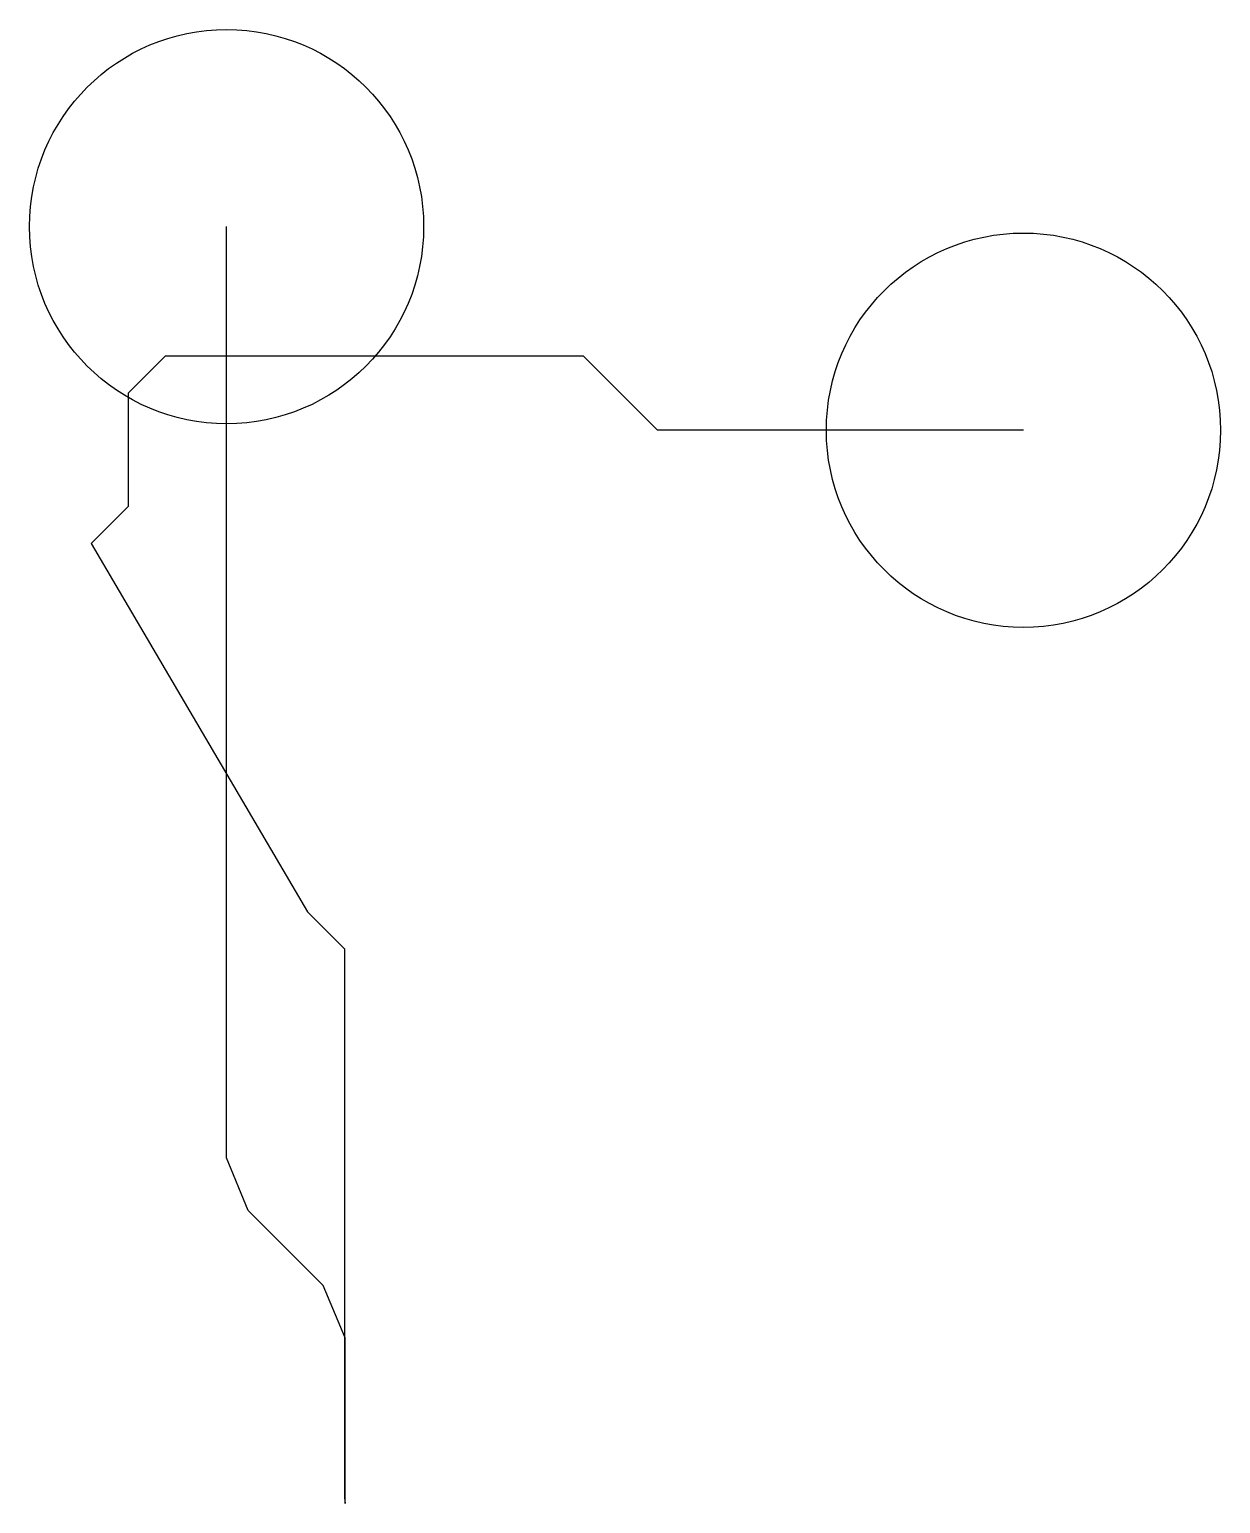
# Model space of a CAD drawing. Header units: metres. Extents: x 172.9 to 184.9, y 2.4 to 17.4.
import ezdxf

# ---------------------------------------------------------------- set-up
doc = ezdxf.new("R2010")
doc.units = ezdxf.units.M
doc.layers.add('PATH_LINES', color=2, linetype='Continuous')
doc.layers.add('START_GOAL', color=3, linetype='Continuous')

msp = doc.modelspace()

# ---------------------------------------------------------------- linework, layer by layer
at = {"layer": 'PATH_LINES'}
for p, q in [((174.86, 14.787, 136.587), (174.86, 15.369, 136.587)), ((174.86, 14.666, 136.466), (174.86, 14.787, 136.587)), ((174.86, 14.545, 136.127), (174.86, 14.666, 136.248)), ((174.86, 14.666, 136.248), (174.86, 14.666, 136.466)), ((174.86, 11.287, 136.127), (174.86, 14.545, 136.127)), ((174.237, 14.056, 156.874), (173.861, 13.68, 156.874)), ((176.709, 14.056, 156.874), (174.237, 14.056, 156.874)), ((176.958, 14.056, 156.977), (176.709, 14.056, 156.874)), ((177.202, 14.056, 157.221), (176.958, 14.056, 156.977)), ((177.381, 14.056, 157.295), (177.202, 14.056, 157.221)), ((178.482, 14.056, 157.295), (177.381, 14.056, 157.295)), ((178.858, 13.68, 157.295), (178.482, 14.056, 157.295)), ((173.861, 13.68, 156.874), (173.861, 13.375, 156.874)), ((179.234, 13.304, 157.295), (178.858, 13.68, 157.295)), ((173.861, 13.375, 156.874), (173.861, 13.126, 156.77)), ((182.946, 13.304, 157.295), (179.234, 13.304, 157.295)), ((173.861, 13.126, 156.77), (173.861, 13.092, 156.737)), ((173.861, 13.092, 156.737), (173.861, 12.843, 156.634)), ((173.861, 12.843, 156.634), (173.861, 12.53, 156.634)), ((173.861, 12.53, 156.634), (173.485, 12.154, 156.634)), ((173.485, 12.154, 156.634), (175.682, 8.418, 153.96)), ((174.86, 11.187, 136.122), (174.86, 11.287, 136.127)), ((174.86, 11.032, 136.122), (174.86, 11.187, 136.122)), ((174.86, 10.68, 136.474), (174.86, 11.032, 136.122)), ((174.86, 10.328, 136.939), (174.86, 10.68, 136.587)), ((174.86, 10.68, 136.587), (174.86, 10.68, 136.474)), ((174.86, 9.759, 136.939), (174.86, 10.328, 136.939)), ((174.86, 9.308, 136.939), (174.86, 9.759, 136.939)), ((174.86, 8.857, 136.939), (174.86, 9.308, 136.939)), ((174.86, 7.451, 136.939), (174.86, 8.857, 136.939)), ((175.682, 8.418, 153.96), (176.058, 8.042, 153.96)), ((176.058, 8.042, 153.96), (176.058, 7.592, 153.96)), ((176.058, 7.592, 153.96), (176.058, 2.924, 153.96)), ((174.86, 6.85, 136.939), (174.86, 7.451, 136.939)), ((174.86, 6.249, 136.939), (174.86, 6.85, 136.939)), ((174.86, 5.922, 136.939), (174.86, 6.249, 136.939)), ((175.08, 5.39, 136.939), (174.86, 5.922, 136.939)), ((175.841, 4.629, 136.939), (175.08, 5.39, 136.939)), ((176.062, 4.097, 136.939), (175.841, 4.629, 136.939)), ((176.062, 3.721, 136.939), (176.062, 4.097, 136.939)), ((176.062, 3.345, 136.939), (176.062, 3.721, 136.939)), ((176.062, 2.768, 136.939), (176.062, 3.345, 136.939)), ((176.058, 2.924, 153.96), (176.058, 2.474, 153.96)), ((176.062, 2.416, 137.291), (176.062, 2.768, 136.939)), ((176.058, 2.474, 153.96), (176.062, 2.416, 153.96)), ((176.062, 2.416, 153.96), (176.062, 2.416, 144.238)), ((176.062, 2.416, 144.238), (176.062, 2.416, 143.788)), ((176.062, 2.416, 143.788), (176.062, 2.416, 137.291))]:
    msp.add_line(p, q, dxfattribs=at)
at = {"layer": 'START_GOAL'}
for centre in [(174.86, 15.369, 136.587), (182.946, 13.304, 157.295)]:
    msp.add_circle(centre, 2, dxfattribs=at)

doc.saveas('drawing.dxf')
